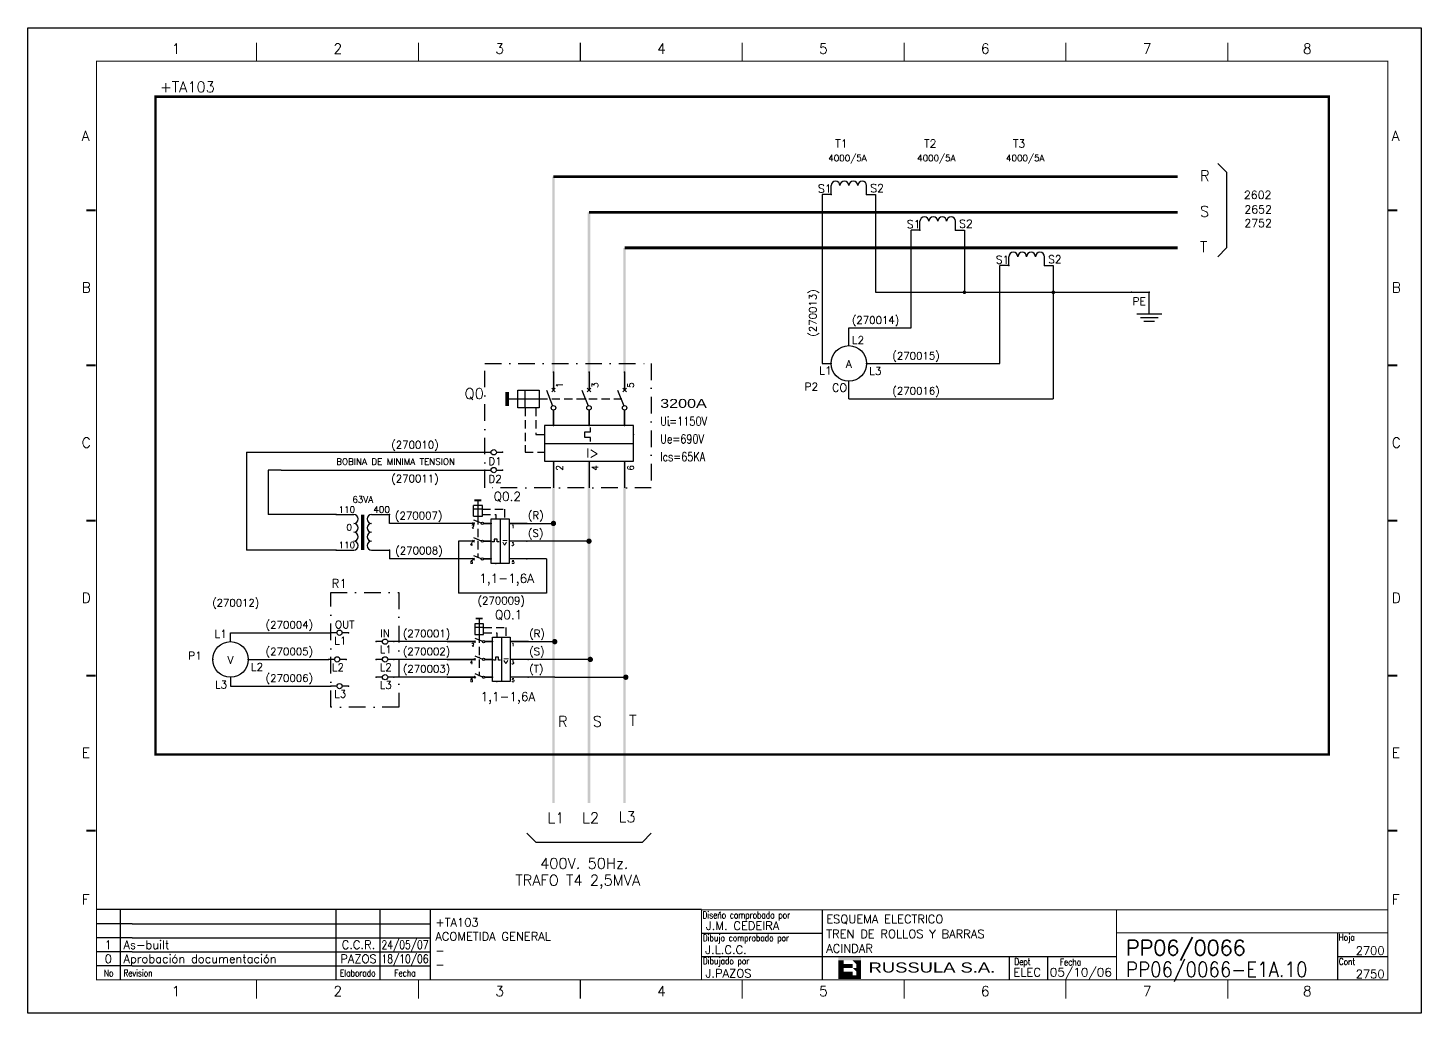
# Model space of a CAD drawing. Extents: x -25 to 1044, y -25744 to 292.
# Drawn here: x 381.2 to 801.2, y -18951.3 to -18654.3 of the extents above; entities that cross this region are included whole.
import ezdxf
from ezdxf.enums import TextEntityAlignment as Align

# ---------------------------------------------------------------- set-up
doc = ezdxf.new("R2010")
doc.units = 0
doc.header["$LTSCALE"] = 10
doc.header["$MEASUREMENT"] = 0
doc.linetypes.add('DASHDOT', pattern=[1, 0.5, -0.25, 0, -0.25])
doc.linetypes.add('HIDDEN', pattern=[0.375, 0.25, -0.125])
doc.layers.get('0').update_dxf_attribs({"linetype": 'CONTINUOUS'})
for name, color, linetype in [('1', 7, 'CONTINUOUS'), ('10', 5, 'CONTINUOUS'), ('102', 7, 'CONTINUOUS'), ('2', 7, 'CONTINUOUS'), ('8', 1, 'CONTINUOUS'), ('9', 6, 'CONTINUOUS'), ('DIBUJO', 7, 'CONTINUOUS'), ('NODE', 7, 'CONTINUOUS')]:
    doc.layers.add(name, color=color, linetype=linetype)
doc.styles.add('HELV', font='HELVBLD.SHX', dxfattribs={"width": 1.2})
doc.styles.add('HELVETICA', font='HELV.SHX')
doc.styles.add('LABEL', font='SIMPLEX', dxfattribs={"width": 0.8, "height": 4})
doc.styles.add('ROMANS', font='romans')
doc.styles.get("Standard").update_dxf_attribs({"font": 'simplex'})

# ---------------------------------------------------------------- blocks, each defined once
blk = doc.blocks.new('NOD', base_point=(237.5, 170))
at = {"layer": 'NODE'}
blk.add_point((237.5, 170), dxfattribs=at)
blk = doc.blocks.new('$000525')
at = {"layer": '2'}
for p, q in [((0, 0), (0, -5)), ((10, 0), (10, -5)), ((0, -10), (0, -15)), ((10, -10), (10, -15))]:
    blk.add_line(p, q, dxfattribs=at)
blk.add_lwpolyline([(0, -7.5, 1, 1, 0), (10, -7.5, 1, 1, 0)], format="xyseb", dxfattribs=at)
for centre, start, end in [((1.25, -5), 180, 0), ((3.75, -5), 180, 0), ((6.25, -5), 180, 0), ((8.75, -5), 180, 0), ((1.25, -10), 0, 180), ((3.75, -10), 0, 180), ((6.25, -10), 0, 180), ((8.75, -10), 0, 180)]:
    blk.add_arc(centre, 1.25, start, end, dxfattribs=at)
for p in [(0, 0), (10, 0), (0, -15), (10, -15)]:
    blk.add_blockref('NOD', p, dxfattribs=at)
at = {"layer": '8'}
for tag, p in [('1A', (2.5, 0)), ('2A', (12.5, 0)), ('3A', (2.5, -15)), ('4A', (12.5, -15))]:
    blk.add_attdef(tag, text='', height=2.5, dxfattribs=at).set_placement(p, align=Align.CENTER)
at = {"layer": '9'}
blk.add_attdef('ID', text='', height=2.5, dxfattribs=at).set_placement((-5, -6.25), align=Align.CENTER)
blk = doc.blocks.new('$080101')
at = {"layer": '2'}
blk.add_circle((5, 0), 5, dxfattribs=at)
for p in [(0, 0), (10, 0)]:
    blk.add_blockref('NOD', p, dxfattribs=at)
at = {"layer": '8'}
blk.add_attdef('1A', text='', height=2.15, dxfattribs=at).set_placement((-1, -3.325), align=Align.RIGHT)
blk.add_attdef('2A', (11, -3.325), '', height=2.15, dxfattribs=at)
at = {"layer": '9'}
for tag, p in [('ID', (5, 6.175)), ('FUNK', (5, -1.25))]:
    blk.add_attdef(tag, text='', height=2.15, dxfattribs=at).set_placement(p, align=Align.CENTER)
blk = doc.blocks.new('$$PLL21C')
for p, q in [((-2.5, 0), (-0.75, 0)), ((0.75, 0), (2.5, 0))]:
    blk.add_line(p, q)
at = {"layer": '2'}
blk.add_circle((0, 0), 0.75, dxfattribs=at)
for p in [(-2.5, 0), (2.5, 0)]:
    blk.add_blockref('NOD', p, dxfattribs=at)
at = {"layer": '8'}
blk.add_attdef('*A', (-1.5, -3.575), '', height=2.15, dxfattribs=at)
at = {"layer": '9'}
blk.add_attdef('ID', (-1.5, 1.25), '', height=2.15, dxfattribs=at)
blk = doc.blocks.new('$060303')
at = {"layer": '2'}
for p, q in [((0, 0), (2.5, 0)), ((0, -10), (2.5, -10))]:
    blk.add_line(p, q, dxfattribs=at)
for centre in [(2.5, -1.25), (2.5, -3.75), (2.5, -6.25), (2.5, -8.75)]:
    blk.add_arc(centre, 1.25, 270, 90, dxfattribs=at)
for p in [(0, 0), (0, -10)]:
    blk.add_blockref('NOD', p, dxfattribs=at)
at = {"layer": '8'}
for tag, p in [('1A', (1.5, -3.325)), ('2A', (1.5, -13.325))]:
    blk.add_attdef(tag, text='', height=2.15, dxfattribs=at).set_placement(p, align=Align.RIGHT)
at = {"layer": '9'}
blk.add_attdef('ID', text='', height=2.15, dxfattribs=at).set_placement((0, 1.175), align=Align.CENTER)
blk = doc.blocks.new('$$PLR12')
blk.add_line((-2.5, 0), (2.5, 0))
at = {"layer": '2'}
for p in [(-2.5, 0), (2.5, 0)]:
    blk.add_blockref('NOD', p, dxfattribs=at)
at = {"layer": '8'}
blk.add_attdef('*A', text='', height=2.15, dxfattribs=at).set_placement((1.5, -3.575), align=Align.RIGHT)
at = {"layer": '9'}
blk.add_attdef('ID', text='', height=2.15, dxfattribs=at).set_placement((1.5, 1.25), align=Align.RIGHT)
blk = doc.blocks.new('$021501')
at = {"layer": '2'}
for p, q in [((0, -6), (0, 0)), ((-3.5, -6), (3.5, -6)), ((-2.5, -7), (2.5, -7)), ((-1.5, -8), (1.5, -8))]:
    blk.add_line(p, q, dxfattribs=at)
blk.add_blockref('NOD', (0, 0), dxfattribs=at)
blk = doc.blocks.new('newcajec')
at = {"layer": '1'}
for p, q in [((179.4, 20.85), (0.13, 20.85)), ((7, 20.85), (7, 0)), ((71, 20.85), (71, 0)), ((84, 20.85), (84, 0.09)), ((99, 20.85), (99, 0)), ((215.2, 20.8), (215.2, 0)), ((10.6, 16.64), (0, 16.64)), ((10.6, 16.64), (99, 16.64)), ((184.64, 20.18), (184.81, 20.01)), ((184.81, 20.01), (185.18, 20.25)), ((10.6, 12.48), (0, 12.48)), ((10.6, 12.48), (99, 12.48)), ((179.4, 13.87), (215.2, 13.87)), ((368, 14.06), (368, 0)), ((10.6, 8.32), (0, 8.32)), ((10.6, 8.32), (99, 8.32)), ((10.6, 4.16), (0, 4.16)), ((10.6, 4.16), (99, 4.16)), ((179.4, 6.93), (267.63, 6.93)), ((267.63, 6.93), (302.5, 6.93)), ((270.63, 6.91), (270.63, 0)), ((282.07, 6.93), (282.07, 0)), ((368, 6.93), (383, 6.93))]:
    blk.add_line(p, q, dxfattribs=at)
for points in [[(47.5, 272.5, 0.3, 0.3, 0), (47.5, 277.91, 0.3, 0.3, 0)], [(95.5, 272.5, 0.3, 0.3, 0), (95.5, 277.91, 0.3, 0.3, 0)], [(143.5, 272.5, 0.3, 0.3, 0), (143.5, 277.91, 0.3, 0.3, 0)], [(191.5, 272.5, 0.3, 0.3, 0), (191.5, 277.91, 0.3, 0.3, 0)], [(239.5, 272.5, 0.3, 0.3, 0), (239.5, 277.91, 0.3, 0.3, 0)], [(287.5, 272.5, 0.3, 0.3, 0), (287.5, 277.91, 0.3, 0.3, 0)], [(335.5, 272.5, 0.3, 0.3, 0), (335.5, 277.91, 0.3, 0.3, 0)], [(-2.99, 228.23, 0.6, 0.6, 0), (-0.18, 228.23, 0.6, 0.6, 0)], [(383.01, 228.23, 0.6, 0.6, 0), (385.82, 228.23, 0.6, 0.6, 0)], [(-2.99, 182.23, 0.6, 0.6, 0), (-0.18, 182.23, 0.6, 0.6, 0)], [(383.01, 182.23, 0.6, 0.6, 0), (385.82, 182.23, 0.6, 0.6, 0)], [(-2.99, 136.23, 0.6, 0.6, 0), (-0.18, 136.23, 0.6, 0.6, 0)], [(383.01, 136.23, 0.6, 0.6, 0), (385.82, 136.23, 0.6, 0.6, 0)], [(-2.99, 90.23, 0.6, 0.6, 0), (-0.18, 90.23, 0.6, 0.6, 0)], [(383.01, 90.23, 0.6, 0.6, 0), (385.82, 90.23, 0.6, 0.6, 0)], [(-2.99, 44.23, 0.6, 0.6, 0), (-0.18, 44.23, 0.6, 0.6, 0)], [(383.01, 44.23, 0.6, 0.6, 0), (385.82, 44.23, 0.6, 0.6, 0)], [(383, 20.8, 0.3, 0.3, 0), (179.4, 20.8, 0.3, 0.3, 0), (179.4, 0, 0.3, 0.3, 0)], [(302.5, 20.8, 0.3, 0.3, 0), (302.5, 0, 0.3, 0.3, 0)], [(302.5, 14, 0.3, 0.3, 0), (383, 14, 0.3, 0.3, 0)], [(47.5, -5.5, 0.3, 0.3, 0), (47.5, -0.09, 0.3, 0.3, 0)], [(95.5, -5.5, 0.3, 0.3, 0), (95.5, -0.09, 0.3, 0.3, 0)], [(143.5, -5.5, 0.3, 0.3, 0), (143.5, -0.09, 0.3, 0.3, 0)], [(191.5, -5.5, 0.3, 0.3, 0), (191.5, -0.09, 0.3, 0.3, 0)], [(239.5, -5.5, 0.3, 0.3, 0), (239.5, -0.09, 0.3, 0.3, 0)], [(287.5, -5.5, 0.3, 0.3, 0), (287.5, -0.09, 0.3, 0.3, 0)], [(335.5, -5.5, 0.3, 0.3, 0), (335.5, -0.09, 0.3, 0.3, 0)]]:
    blk.add_lwpolyline(points, format="xyseb", dxfattribs=at)
at = {"layer": '1', "const_width": 0.3}
blk.add_lwpolyline([(0, 0), (0, 272.5), (383, 272.5), (383, 0)], close=True, dxfattribs=at)
at = {"layer": '2', "color": 14}
for p, q in [((221.42, 4.69), (221.42, 5.81)), ((221.42, 2.47), (221.42, 3.58))]:
    blk.add_line(p, q, dxfattribs=at)
for points in [[(220.05, 5.81), (220.05, 6.92), (226.74, 5.81), (226.74, 6.92)], [(221.42, 2.47), (220.05, 2.47), (221.42, 5.81), (220.05, 5.81)], [(221.42, 4.69), (224.25, 4.69), (221.42, 3.58), (224.25, 3.58)], [(224.25, 5.81), (225.37, 5.81), (225.37, 4.69)], [(225.37, 5.81), (226.74, 5.81), (225.37, 1.35), (226.74, 1.35)], [(224.25, 0.24), (224.25, 2.47), (220.05, 0.24), (220.05, 2.47)], [(224.25, 3.58), (225.37, 3.58), (225.37, 2.47)], [(226.74, 1.35), (226.74, 0.24), (224.25, 1.35), (224.25, 0.24)]]:
    blk.add_solid(points, dxfattribs=at)
at = {"layer": '1', "style": 'ROMANS'}
for s, p in [('1', (22.29, 274.68)), ('2', (70.29, 274.68)), ('3', (118.29, 274.68)), ('4', (166.29, 274.68)), ('5', (214.29, 274.68)), ('6', (262.29, 274.68)), ('7', (310.29, 274.68)), ('8', (357.79, 274.68)), ('A', (-4.37, 248.84)), ('A', (384.13, 248.84)), ('B', (-4.37, 203.84)), ('B', (384.13, 203.84)), ('C', (-4.37, 157.84)), ('C', (384.13, 157.84)), ('D', (-4.37, 111.84)), ('D', (384.13, 111.84)), ('E', (-4.37, 65.84)), ('E', (384.13, 65.84)), ('F', (-4.37, 22.34)), ('F', (384.13, 22.34)), ('1', (22.29, -4.82)), ('2', (70.29, -4.82)), ('3', (118.29, -4.82)), ('4', (166.29, -4.82)), ('5', (214.29, -4.82)), ('6', (262.29, -4.82)), ('7', (310.29, -4.82)), ('8', (357.79, -4.82))]:
    blk.add_text(s, height=3, dxfattribs=at).set_placement(p)
at = {"layer": '1', "style": 'LABEL', "width": 0.8}
for s, p in [('Diseno comprobado por', (179.73, 18.27)), ('Dibujo comprobado por', (179.81, 11.47)), ('Hoja', (368.38, 11.66)), ('Dibujado por', (179.83, 4.64)), ('Fecha', (285.71, 4.3)), ('Cont', (368.43, 4.46)), ('No', (2.23, 1.05)), ('Revision', (8, 1.05))]:
    blk.add_text(s, height=2, dxfattribs=at).set_placement(p)
for s, p in [('Dept', (274.61, 4.44)), ('Elaborado', (77.5, 1.05)), ('Fecha', (91.5, 1.05))]:
    blk.add_text(s, height=2, dxfattribs=at).set_placement(p, align=Align.CENTER)
at = {"layer": '10', "style": 'ROMANS'}
for tag, p in [('REV41', (3.5, 18.74)), ('REV43', (77.7, 18.74)), ('REV31', (3.5, 14.58)), ('REV33', (77.7, 14.58)), ('REV21', (3.5, 10.42)), ('REV23', (77.7, 10.42)), ('REV11', (3.5, 6.27)), ('REV13', (77.7, 6.27))]:
    blk.add_attdef(tag, text='', height=2.5, dxfattribs=at).set_placement(p, align=Align.MIDDLE)
for tag, p, height in [('REV42', (8, 17.49), 2.5), ('SHEETNAME1', (100.5, 15.83), 2.5), ('DESIGNCHECK', (180.74, 14.83), 2.5), ('DOCUMENTTYPE', (216.43, 16.8), 2.5), ('NOTA', (305.32, 15.8), 3), ('REV32', (8, 13.33), 2.5), ('SHEETNAME2', (100.5, 11.67), 2.5), ('OBJECT', (216.43, 12.4), 2.5), ('REV22', (8, 9.17), 2.5), ('SHEETNAME3', (100.5, 7.51), 2.5), ('DRAWINGCHECK', (180.53, 7.71), 2.5), ('CUSTOMER', (216.43, 8.08), 2.5), ('ORDER', (305.32, 7.3), 4.5), ('REV12', (8, 5.01), 2.5), ('SHEETNAME4', (100.5, 3.35), 2.5), ('DOCUMENT_ID', (305.32, 0.93), 4.4), ('USER', (180.63, 0.71), 2.5), ('DEPARTMENT', (271.93, 1.05), 2.5)]:
    blk.add_attdef(tag, p, '', height=height, dxfattribs=at)
for tag, width, p, p2 in [('REV44', 1.221199, (84.53, 17.49), (98.48, 17.49)), ('REV34', 1.221199, (84.53, 13.33), (98.48, 13.33)), ('REV24', 1.221199, (84.53, 9.17), (98.48, 9.17)), ('REV14', 1.221199, (84.53, 5.01), (98.48, 5.01)), ('CREATED2', 7.039915, (282.71, 1.05), (301.14, 1.05))]:
    blk.add_attdef(tag, text='', height=2.5, dxfattribs=dict(at, width=width)).set_placement(p, p2, align=Align.FIT)
for tag, p in [('SHEET', (382, 7.43)), ('NEXTSHEET', (382, 0.5))]:
    blk.add_attdef(tag, text='', height=2.5, dxfattribs=at).set_placement(p, align=Align.RIGHT)
at = {"layer": 'DIBUJO', "color": 14, "style": 'HELVETICA', "width": 1.3}
blk.add_text('RUSSULA S.A.', height=3, dxfattribs=at).set_placement((229, 2.19))
blk = doc.blocks.new('$$PLD12C')
for p, q in [((0, 2.5), (0, 0.75)), ((0, -0.75), (0, -2.5))]:
    blk.add_line(p, q)
at = {"layer": '2'}
blk.add_circle((0, 0), 0.75, dxfattribs=at)
for p in [(0, 2.5), (0, -2.5)]:
    blk.add_blockref('NOD', p, dxfattribs=at)
at = {"layer": '8'}
blk.add_attdef('*A', (1.25, -1.5), '', height=2.15, dxfattribs=at)
at = {"layer": '9'}
blk.add_attdef('ID', text='', height=2.15, dxfattribs=at).set_placement((-1.25, -1.5), align=Align.RIGHT)

msp = doc.modelspace()

# ---------------------------------------------------------------- linework, layer by layer
for p, q in [((539.66, -18774.25), (539.66, -18769.58)), ((550.38, -18774.25), (550.38, -18769.58)), ((561.1, -18774.25), (561.1, -18769.56)), ((447.13, -18782.29), (447.13, -18792.68)), ((539.66, -18784.97), (539.66, -18792.99)), ((550.38, -18784.97), (550.38, -18792.99)), ((561.1, -18784.97), (561.1, -18792.99)), ((520.9, -18803.73), (518.56, -18803.73)), ((520.9, -18809.09), (518.56, -18809.09)), ((520.9, -18814.45), (518.55, -18814.45)), ((507.64, -18839.37), (515.91, -18839.37)), ((521.28, -18839.37), (518.94, -18839.37)), ((507.64, -18844.73), (515.91, -18844.73)), ((521.28, -18844.73), (518.94, -18844.73)), ((507.64, -18850.09), (515.91, -18850.09)), ((521.28, -18850.09), (518.93, -18850.09))]:
    msp.add_line(p, q)
for p in [(536.98, -18776.93), (563.78, -18776.93), (522.24, -18802.39), (522.24, -18815.79), (522.62, -18838.03), (522.62, -18851.43)]:
    msp.add_point(p)
at = {"layer": '102'}
for p, q in [((539.66, -18758.17), (539.66, -18763.53)), ((550.38, -18758.17), (550.38, -18763.53)), ((561.1, -18758.17), (561.1, -18763.53)), ((537.52, -18763.53), (539.41, -18768.27)), ((548.24, -18763.53), (550.13, -18768.27)), ((558.95, -18763.53), (560.85, -18768.27)), ((539.66, -18769.56), (539.66, -18774.25)), ((550.38, -18769.56), (550.38, -18774.25)), ((561.1, -18769.56), (561.1, -18774.25)), ((563.78, -18774.25), (536.98, -18774.25)), ((536.98, -18774.25), (536.98, -18779.61)), ((549.11, -18777.81), (549.11, -18776.1)), ((549.11, -18776.1), (550.83, -18776.1)), ((550.83, -18777.81), (549.11, -18777.81)), ((550.83, -18776.1), (550.83, -18774.79)), ((550.83, -18779.08), (550.83, -18777.81)), ((563.78, -18779.61), (563.78, -18774.25)), ((536.98, -18779.61), (563.78, -18779.61)), ((536.98, -18779.61), (536.98, -18784.97)), ((563.78, -18784.97), (563.78, -18779.61)), ((536.98, -18784.97), (563.78, -18784.97)), ((515.54, -18802.66), (517.91, -18803.6)), ((520.9, -18815.79), (520.9, -18802.39)), ((520.9, -18802.39), (523.58, -18802.39)), ((523.58, -18802.39), (523.58, -18815.79)), ((523.58, -18802.39), (526.26, -18802.39)), ((526.26, -18802.39), (526.26, -18815.79)), ((518.55, -18803.73), (520.9, -18803.73)), ((531.61, -18803.73), (526.26, -18803.73)), ((515.54, -18808.02), (517.91, -18808.96)), ((518.55, -18809.09), (520.9, -18809.09)), ((521.82, -18809.31), (521.16, -18809.31)), ((522.68, -18808.45), (521.82, -18808.45)), ((521.82, -18808.45), (521.82, -18809.31)), ((522.68, -18809.31), (522.68, -18808.45)), ((523.31, -18809.31), (522.68, -18809.31)), ((531.61, -18809.09), (526.26, -18809.09)), ((515.54, -18813.37), (517.91, -18814.32)), ((518.55, -18814.45), (520.9, -18814.45)), ((523.58, -18815.79), (520.9, -18815.79)), ((526.26, -18815.79), (523.58, -18815.79)), ((531.61, -18814.45), (526.26, -18814.45)), ((515.92, -18839.37), (507.64, -18839.37)), ((515.92, -18838.3), (518.29, -18839.24)), ((518.93, -18839.37), (521.28, -18839.37)), ((521.28, -18851.43), (521.28, -18838.03)), ((521.28, -18838.03), (523.96, -18838.03)), ((523.96, -18838.03), (526.64, -18838.03)), ((523.96, -18838.03), (523.96, -18851.43)), ((526.64, -18838.03), (526.64, -18851.43)), ((532, -18839.37), (526.64, -18839.37)), ((515.92, -18844.73), (507.64, -18844.73)), ((515.92, -18843.65), (518.29, -18844.6)), ((518.93, -18844.73), (521.28, -18844.73)), ((522.2, -18844.95), (521.55, -18844.95)), ((522.2, -18844.09), (522.2, -18844.95)), ((523.06, -18844.09), (522.2, -18844.09)), ((523.06, -18844.95), (523.06, -18844.09)), ((523.69, -18844.95), (523.06, -18844.95)), ((532, -18844.73), (526.64, -18844.73)), ((515.92, -18849.01), (518.29, -18849.96)), ((515.92, -18850.09), (507.64, -18850.09)), ((518.93, -18850.09), (521.28, -18850.09)), ((523.96, -18851.43), (521.28, -18851.43)), ((526.64, -18851.43), (523.96, -18851.43)), ((532, -18850.09), (526.64, -18850.09))]:
    msp.add_line(p, q, dxfattribs=at)
for centre, radius in [((539.66, -18768.89), 0.67), ((550.38, -18768.89), 0.67), ((561.1, -18768.89), 0.67), ((518.22, -18803.73), 0.335), ((518.22, -18809.09), 0.335), ((518.22, -18814.45), 0.335), ((518.6, -18839.37), 0.335), ((518.6, -18844.73), 0.335), ((518.6, -18850.09), 0.335)]:
    msp.add_circle(centre, radius, dxfattribs=at)
for p in [(538.59, -18766.21), (549.31, -18766.21), (560.03, -18766.21), (516.88, -18803.19), (516.88, -18808.55), (516.88, -18813.91), (517.26, -18838.83), (517.26, -18844.19), (517.26, -18849.55)]:
    msp.add_point(p, dxfattribs=at)
at = {"layer": '2', "color": 7}
for p, q in [((739.91, -18695.2), (742.59, -18697.88)), ((742.59, -18697.88), (742.59, -18720.66)), ((620.67, -18704.58), (620.67, -18755.5)), ((623.35, -18704.58), (620.67, -18704.58)), ((636.75, -18704.58), (636.75, -18734.06)), ((647.47, -18744.78), (647.47, -18715.3)), ((650.15, -18715.3), (647.47, -18715.3)), ((663.54, -18715.3), (663.54, -18734.06)), ((742.59, -18720.66), (739.91, -18723.34)), ((674.26, -18755.5), (674.26, -18726.02)), ((676.94, -18726.02), (674.26, -18726.02)), ((690.34, -18726.02), (690.34, -18734.06)), ((636.75, -18734.06), (713.92, -18734.06)), ((690.34, -18734.06), (690.34, -18766.21)), ((628.71, -18744.78), (647.47, -18744.78)), ((628.71, -18750.14), (628.71, -18744.78)), ((620.67, -18755.5), (623.35, -18755.5)), ((634.07, -18755.5), (674.26, -18755.5)), ((628.71, -18766.21), (628.71, -18760.85)), ((628.71, -18766.21), (690.34, -18766.21)), ((447.13, -18782.29), (518.97, -18782.29)), ((457.56, -18787.65), (453.64, -18787.65)), ((453.64, -18787.65), (453.64, -18801.05)), ((457.56, -18787.65), (518.97, -18787.65)), ((447.13, -18792.68), (447.13, -18811.77)), ((515.54, -18801.58), (515.54, -18798.37)), ((463.44, -18801.05), (453.64, -18801.05)), ((474.12, -18801.05), (463.44, -18801.05)), ((490.2, -18803.73), (490.2, -18801.05)), ((515.54, -18803.73), (490.2, -18803.73)), ((526.26, -18803.73), (539.65, -18803.73)), ((463.44, -18811.77), (447.13, -18811.77)), ((474.12, -18811.77), (463.44, -18811.77)), ((490.2, -18811.77), (490.2, -18814.45)), ((511.04, -18809.09), (511.04, -18824.79)), ((515.54, -18809.09), (511.04, -18809.09)), ((550.37, -18809.09), (526.26, -18809.09)), ((515.54, -18814.45), (490.2, -18814.45)), ((537.55, -18814.45), (526.26, -18814.45)), ((537.55, -18814.45), (537.55, -18824.79)), ((537.55, -18824.79), (511.04, -18824.79)), ((442.31, -18836.69), (472.52, -18836.69)), ((442.31, -18839.37), (442.31, -18836.69)), ((513.91, -18839.37), (491.56, -18839.37)), ((526.64, -18839.37), (540.04, -18839.37)), ((447.67, -18844.73), (471.81, -18844.73)), ((513.91, -18844.73), (491.56, -18844.73)), ((550.76, -18844.73), (526.64, -18844.73)), ((442.31, -18850.09), (442.31, -18852.77)), ((442.31, -18852.77), (472.52, -18852.77)), ((513.91, -18850.09), (491.56, -18850.09)), ((540.04, -18850.09), (526.64, -18850.09)), ((540.04, -18850.09), (561.47, -18850.09)), ((534.3, -18899.78), (531.62, -18897.1)), ((534.3, -18899.78), (566.46, -18899.78)), ((566.46, -18899.78), (569.14, -18897.1))]:
    msp.add_line(p, q, dxfattribs=at)
at = {"layer": '2'}
for p, q in [((623.35, -18704.58), (623.35, -18704.58)), ((634.07, -18704.58), (636.75, -18704.58)), ((650.15, -18715.3), (650.15, -18715.3)), ((660.86, -18715.3), (663.54, -18715.3)), ((676.94, -18726.02), (676.94, -18726.02)), ((687.66, -18726.02), (690.34, -18726.02))]:
    msp.add_line(p, q, dxfattribs=at)
at = {"layer": '2', "color": 7, "linetype": 'DASHDOT'}
for p, q in [((518.97, -18755.5), (569.14, -18755.5)), ((518.97, -18792.99), (518.97, -18755.5)), ((569.14, -18755.5), (569.14, -18792.99)), ((569.14, -18792.99), (518.97, -18792.99)), ((472.52, -18824.53), (493.07, -18824.53)), ((472.52, -18859.09), (472.52, -18824.53)), ((493.07, -18824.53), (493.07, -18859.09)), ((493.07, -18859.09), (472.52, -18859.09))]:
    msp.add_line(p, q, dxfattribs=at)
at = {"layer": '2', "linetype": 'HIDDEN'}
for p, q in [((531.09, -18768.89), (531.09, -18782.29)), ((534.3, -18768.89), (534.3, -18776.93)), ((535.37, -18766.21), (560.04, -18766.21)), ((534.3, -18776.93), (536.98, -18776.93)), ((531.09, -18782.29), (536.98, -18782.29)), ((516.88, -18801.58), (516.88, -18813.92)), ((518.22, -18799.44), (524.92, -18799.44)), ((518.22, -18801.05), (522.24, -18801.05)), ((522.24, -18801.05), (522.24, -18802.39)), ((524.92, -18799.44), (524.92, -18802.39)), ((518.6, -18835.08), (525.3, -18835.08)), ((518.6, -18836.69), (522.62, -18836.69)), ((522.62, -18836.69), (522.62, -18838.03)), ((525.3, -18835.08), (525.3, -18838.03)), ((517.26, -18837.22), (517.26, -18849.56))]:
    msp.add_line(p, q, dxfattribs=at)
at = {"layer": '2', "color": 3, "linetype": 'DASHDOT'}
msp.add_lwpolyline([(419.7, -18675.11, 0.75, 0.75, 0), (773.41, -18675.11, 0.75, 0.75, 0), (773.41, -18873.4, 0.75, 0.75, 0), (419.7, -18873.4, 0.75, 0.75, 0), (419.7, -18675.11, 0.75, 0.75, 0)], format="xyseb", dxfattribs=at)
at = {"layer": '2', "color": 7}
for points in [[(539.66, -18699.22, 0.857, 0.857, 0), (727.85, -18699.22, 0.857, 0.857, 0)], [(550.38, -18709.94, 0.857, 0.857, 0), (727.85, -18709.94, 0.857, 0.857, 0)], [(561.1, -18720.66, 0.857, 0.857, 0), (727.85, -18720.66, 0.857, 0.857, 0)]]:
    msp.add_lwpolyline(points, format="xyseb", dxfattribs=at)
for points in [[(663.28, -18734.06, 0.536, 0.536, 1), (663.81, -18734.06, 0.536, 0.536, 1)], [(690.07, -18734.06, 0.536, 0.536, 1), (690.61, -18734.06, 0.536, 0.536, 1)], [(539.66, -18803.33, 0.804, 0.804, 1), (539.66, -18804.13, 0.804, 0.804, 1)], [(550.38, -18808.69, 0.804, 0.804, 1), (550.38, -18809.49, 0.804, 0.804, 1)], [(540.04, -18838.97, 0.804, 0.804, 1), (540.04, -18839.77, 0.804, 0.804, 1)], [(550.76, -18844.32, 0.804, 0.804, 1), (550.76, -18845.13, 0.804, 0.804, 1)], [(561.47, -18849.68, 0.804, 0.804, 1), (561.47, -18850.49, 0.804, 0.804, 1)]]:
    msp.add_lwpolyline(points, format="xyseb", close=True, dxfattribs=at)
at = {"layer": '2'}
for points in [[(540.04, -18699.22), (539.29, -18699.22), (540.04, -18763.01), (539.29, -18763.01)], [(550.76, -18709.94), (550.01, -18709.94), (550.76, -18763.01), (550.01, -18763.01)], [(561.47, -18720.66), (560.72, -18720.66), (561.47, -18763.01), (560.72, -18763.01)], [(526.26, -18764.07), (525.19, -18764.07), (526.26, -18768.36), (525.19, -18768.36)], [(540.04, -18784.97), (539.29, -18784.97), (540.04, -18887.99), (539.29, -18887.99)], [(550.76, -18784.97), (550.01, -18784.97), (550.76, -18887.99), (550.01, -18887.99)], [(561.47, -18784.97), (560.72, -18784.97), (561.47, -18887.99), (560.72, -18887.99)], [(515.81, -18797.03), (515.81, -18796.49), (517.95, -18797.03), (517.95, -18796.49)], [(516.19, -18832.67), (516.19, -18832.13), (518.33, -18832.67), (518.33, -18832.13)]]:
    msp.add_trace(points, dxfattribs=at)
at = {"layer": 'DIBUJO'}
for p, q in [((528.94, -18763.53), (535.37, -18763.53)), ((528.94, -18768.89), (528.94, -18763.53)), ((531.09, -18768.89), (531.09, -18763.53)), ((535.37, -18763.53), (535.37, -18768.89)), ((539.13, -18763), (540.2, -18764.07)), ((540.2, -18763), (539.13, -18764.07)), ((550.92, -18763), (549.84, -18764.07)), ((549.84, -18763), (550.92, -18764.07)), ((561.63, -18763), (560.56, -18764.07)), ((560.56, -18763), (561.63, -18764.07)), ((526.26, -18766.21), (535.37, -18766.21)), ((535.37, -18768.89), (528.94, -18768.89)), ((518.22, -18798.37), (515.54, -18798.37)), ((516.88, -18797.03), (516.88, -18801.58)), ((518.22, -18801.58), (518.22, -18798.37)), ((518.22, -18799.44), (515.54, -18799.44)), ((515.54, -18801.58), (518.22, -18801.58)), ((515.27, -18803.46), (515.81, -18804)), ((515.27, -18804), (515.81, -18803.46)), ((515.27, -18809.36), (515.81, -18808.82)), ((515.27, -18808.82), (515.81, -18809.36)), ((515.27, -18814.71), (515.81, -18814.18)), ((515.27, -18814.18), (515.81, -18814.71)), ((517.26, -18832.67), (517.26, -18837.22)), ((518.6, -18834.01), (515.92, -18834.01)), ((515.92, -18834.01), (515.92, -18837.22)), ((518.6, -18835.08), (515.92, -18835.08)), ((518.6, -18837.22), (518.6, -18834.01)), ((515.65, -18839.63), (516.19, -18839.1)), ((515.65, -18839.1), (516.19, -18839.63)), ((515.92, -18837.22), (518.6, -18837.22)), ((515.65, -18844.46), (516.19, -18844.99)), ((515.65, -18844.99), (516.19, -18844.46)), ((515.65, -18849.82), (516.19, -18850.35)), ((515.65, -18850.35), (516.19, -18849.82))]:
    msp.add_line(p, q, dxfattribs=at)
msp.add_lwpolyline([(381.22, -18654.35), (801.22, -18654.35), (801.22, -18951.35), (381.22, -18951.35), (381.22, -18654.35)], dxfattribs=at)

# ---------------------------------------------------------------- block references
at = {"layer": '2', "color": 7}
ref = msp.add_blockref('newcajec', (401.89, -18941.35), dxfattribs=dict(at, xscale=1.01651376146789, yscale=1.01651376146789, zscale=1.01651376146789))
ref.add_attrib('REV24', '24/05/07', dxfattribs={"layer": '10', "height": 2.541, "style": 'ROMANS', "width": 0.728168}).set_placement((487.82, -18932.02), (502, -18932.02), align=Align.FIT)
ref.add_attrib('SHEETNAME3', '-', (504.05, -18933.72), dxfattribs={"layer": '10', "height": 2.54, "style": 'ROMANS'})
ref.add_attrib('SHEETNAME2', 'ACOMETIDA GENERAL', (504.05, -18929.49), dxfattribs={"layer": '10', "height": 2.5413, "style": 'ROMANS'})
ref.add_attrib('SHEETNAME1', '+TA103', (504.05, -18925.26), dxfattribs={"layer": '10', "height": 2.541, "style": 'ROMANS'})
ref.add_attrib('USER', 'J.PAZOS', (585.51, -18940.63), dxfattribs={"layer": '10', "height": 2.541, "style": 'ROMANS'})
ref.add_attrib('DRAWINGCHECK', 'J.L.C.C.', (585.41, -18933.51), dxfattribs={"layer": '10', "height": 2.541, "style": 'ROMANS'})
ref.add_attrib('DESIGNCHECK', 'J.M. CEDEIRA', (585.62, -18926.27), dxfattribs={"layer": '10', "height": 2.5413, "style": 'ROMANS'})
ref.add_attrib('REV22', 'As-built', (410.03, -18932.02), dxfattribs={"layer": '10', "height": 2.541, "style": 'ROMANS'})
ref.add_attrib('REV12', 'Aprobación documentación', (410.03, -18936.25), dxfattribs={"layer": '10', "height": 2.5413, "style": 'ROMANS'})
ref.add_attrib('REV21', '1', dxfattribs={"layer": '10', "height": 2.54, "style": 'ROMANS'}).set_placement((405.45, -18930.75), align=Align.MIDDLE)
ref.add_attrib('REV11', '0', dxfattribs={"layer": '10', "height": 2.54, "style": 'ROMANS'}).set_placement((405.45, -18934.98), align=Align.MIDDLE)
ref.add_attrib('SHEETNAME4', '-', (504.05, -18937.95), dxfattribs={"layer": '10', "height": 2.54, "style": 'ROMANS'})
ref.add_attrib('REV14', '18/10/06', dxfattribs={"layer": '10', "height": 2.541, "style": 'ROMANS', "width": 0.728168}).set_placement((487.82, -18936.25), (502, -18936.25), align=Align.FIT)
ref.add_attrib('REV23', 'C.C.R.', dxfattribs={"layer": '10', "height": 2.541, "style": 'ROMANS'}).set_placement((480.88, -18930.75), align=Align.MIDDLE)
ref.add_attrib('REV13', 'PAZOS', dxfattribs={"layer": '10', "height": 2.541, "style": 'ROMANS'}).set_placement((480.88, -18934.98), align=Align.MIDDLE)
ref.add_attrib('DOCUMENT_ID', 'PP06/0066-E1A.10', (712.26, -18940.4), dxfattribs={"layer": '10', "height": 4.4727, "style": 'ROMANS', "width": 0.9})
ref.add_attrib('ORDER', 'PP06/0066', (712.26, -18933.93), dxfattribs={"layer": '10', "height": 4.574, "style": 'ROMANS'})
ref.add_attrib('CUSTOMER', 'ACINDAR', (621.9, -18933.13), dxfattribs={"layer": '10', "height": 2.541, "style": 'ROMANS'})
ref.add_attrib('OBJECT', 'TREN DE ROLLOS Y BARRAS', (621.9, -18928.74), dxfattribs={"layer": '10', "height": 2.5413, "style": 'ROMANS'})
ref.add_attrib('DOCUMENTTYPE', 'ESQUEMA ELECTRICO', (621.9, -18924.27), dxfattribs={"layer": '10', "height": 2.5413, "style": 'ROMANS'})
ref.add_attrib('CREATED2', '05/10/06', dxfattribs={"layer": '10', "height": 2.541, "style": 'ROMANS', "width": 0.961976}).set_placement((689.27, -18940.29), (708.01, -18940.29), align=Align.FIT)
ref.add_attrib('DEPARTMENT', 'ELEC', (678.32, -18940.29), dxfattribs={"layer": '10', "height": 2.541, "style": 'ROMANS'})
ref.add_attrib('NEXTSHEET', '2750', dxfattribs={"layer": '10', "height": 2.541, "style": 'ROMANS'}).set_placement((790.2, -18940.84), align=Align.RIGHT)
ref.add_attrib('SHEET', '2700', dxfattribs={"layer": '10', "height": 2.541, "style": 'ROMANS'}).set_placement((790.2, -18933.79), align=Align.RIGHT)
at = {"layer": '2'}
for name, p, xscale, yscale, zscale, rotation in [('$060303', (623.35, -18704.58), 1.071845061908141, 1.071845061908141, 1.071845061908141, 90), ('$060303', (650.15, -18715.3), 1.071845061908141, 1.071845061908141, 1.071845061908141, 90), ('$060303', (676.94, -18726.02), 1.071845061908141, 1.071845061908141, 1.071845061908141, 90), ('NOD', (520.9, -18803.73), -0.5359225309541009, 0.5359225309541009, 0.5359225309540803, 90), ('NOD', (531.61, -18803.73), 1.071845061908141, 1.071845061908141, 1.071845061908141, 270), ('NOD', (520.9, -18809.09), -0.5359225309541009, 0.5359225309541009, 0.5359225309540803, 90), ('NOD', (531.61, -18809.09), 1.071845061908141, 1.071845061908141, 1.071845061908141, 270), ('NOD', (520.9, -18814.45), -0.5359225309541009, 0.5359225309541009, 0.5359225309540803, 90), ('NOD', (520.9, -18814.45), -0.5359225309541009, 0.5359225309541009, 0.5359225309540803, 90), ('NOD', (531.61, -18814.45), 1.071845061908141, 1.071845061908141, 1.071845061908141, 270), ('NOD', (521.28, -18839.37), -0.5359225309541009, 0.5359225309541009, 0.5359225309540803, 90), ('NOD', (532, -18839.37), 1.071845061908141, 1.071845061908141, 1.071845061908141, 270), ('NOD', (521.28, -18844.73), -0.5359225309541009, 0.5359225309541009, 0.5359225309540803, 90), ('NOD', (532, -18844.73), 1.071845061908141, 1.071845061908141, 1.071845061908141, 270), ('NOD', (521.28, -18850.09), -0.5359225309541009, 0.5359225309541009, 0.5359225309540803, 90), ('NOD', (521.28, -18850.09), -0.5359225309541009, 0.5359225309541009, 0.5359225309540803, 90), ('NOD', (532, -18850.09), 1.071845061908141, 1.071845061908141, 1.071845061908141, 270)]:
    msp.add_blockref(name, p, dxfattribs=dict(at, xscale=xscale, yscale=yscale, zscale=zscale, rotation=rotation))
at = {"layer": '2', "xscale": 1.071845061908141, "yscale": 1.071845061908141, "zscale": 1.071845061908141}
msp.add_blockref('$$PLR12', (716.6, -18734.06), dxfattribs=at).add_auto_attribs({'*A': 'PE'})
for name, p in [('$021501', (719.28, -18734.17)), ('NOD', (539.66, -18758.17)), ('NOD', (550.38, -18758.17)), ('NOD', (561.1, -18758.17)), ('NOD', (539.66, -18774.25)), ('NOD', (550.38, -18774.25)), ('NOD', (561.1, -18774.25)), ('NOD', (561.1, -18774.25)), ('NOD', (574.5, -18774.25))]:
    msp.add_blockref(name, p, dxfattribs=at)
at = {"layer": '2', "color": 7}
ref = msp.add_blockref('$080101', (623.35, -18755.5), dxfattribs=dict(at, xscale=1.071845061908141, yscale=1.071845061908141, zscale=1.071845061908141))
ref.add_attrib('FUNK', 'A', dxfattribs={"layer": '9', "height": 2.3}).set_placement((628.71, -18756.83), align=Align.CENTER)
ref.add_attrib('ID', 'P2', dxfattribs={"layer": '9', "height": 2.304}).set_placement((617.4, -18763.65), align=Align.CENTER)
ref.add_attrib('1A', 'L2', dxfattribs={"layer": '8', "height": 2.304}).set_placement((633.28, -18749.62), align=Align.RIGHT)
ref.add_attrib('2A', 'L3', (634.88, -18758.97), dxfattribs={"layer": '8', "height": 2.304})
at = {"layer": '2', "color": 7, "xscale": 1.071845061908141, "yscale": 1.071845061908141, "zscale": 1.071845061908141}
for p, values in [((521.65, -18782.29), {'*A': 'D1'}), ((521.65, -18787.65), {'*A': 'D2'})]:
    msp.add_blockref('$$PLL21C', p, dxfattribs=at).add_auto_attribs(values)
at = {"layer": '2', "color": 7, "xscale": 1.071845061908141, "yscale": 1.071845061908141, "zscale": 1.071845061908141, "rotation": 90}
msp.add_blockref('$000525', (474.12, -18811.77), dxfattribs=at)
at = {"layer": '2', "color": 7}
ref = msp.add_blockref('$$PLD12C', (475.18, -18836.69), dxfattribs=dict(at, xscale=1.06333835506762, yscale=1.06333835506762, zscale=1.06333835506762, rotation=270))
ref.add_attrib('ID', 'OUT', dxfattribs={"layer": '9', "height": 2.286}).set_placement((479.68, -18835.36), align=Align.RIGHT)
ref.add_attrib('*A', 'L1', (473.58, -18840.18), dxfattribs={"layer": '8', "height": 2.286})
ref = msp.add_blockref('$$PLD12C', (488.9, -18839.37), dxfattribs=dict(at, xscale=1.06333835506762, yscale=1.06333835506762, zscale=1.06333835506762, rotation=270))
ref.add_attrib('ID', 'IN', dxfattribs={"layer": '9', "height": 2.286}).set_placement((490.36, -18838.04), align=Align.RIGHT)
ref.add_attrib('*A', 'L1', (487.31, -18842.86), dxfattribs={"layer": '8', "height": 2.286})
ref = msp.add_blockref('$080101', (436.95, -18844.73), dxfattribs=dict(at, xscale=1.071845061908141, yscale=1.071845061908141, zscale=1.071845061908141))
ref.add_attrib('FUNK', 'V', dxfattribs={"layer": '9', "height": 2.3}).set_placement((442.31, -18846.07), align=Align.CENTER)
ref.add_attrib('ID', 'P1', dxfattribs={"layer": '9', "height": 2.304}).set_placement((431.59, -18844.73), align=Align.CENTER)
ref.add_attrib('1A', 'L2', dxfattribs={"layer": '8', "height": 2.304}).set_placement((452.11, -18848.14), align=Align.RIGHT)
ref.add_attrib('2A', 'L3', (437.64, -18853.46), dxfattribs={"layer": '8', "height": 2.304})
ref = msp.add_blockref('$$PLD12C', (474.47, -18844.73), dxfattribs=dict(at, xscale=1.06333835506762, yscale=1.06333835506762, zscale=1.06333835506762, rotation=270))
ref.add_attrib('*A', 'L2', (472.88, -18848.22), dxfattribs={"layer": '8', "height": 2.286})
ref = msp.add_blockref('$$PLD12C', (488.9, -18844.73), dxfattribs=dict(at, xscale=1.06333835506762, yscale=1.06333835506762, zscale=1.06333835506762, rotation=270))
ref.add_attrib('*A', 'L2', (487.31, -18848.22), dxfattribs={"layer": '8', "height": 2.286})
ref = msp.add_blockref('$$PLD12C', (488.9, -18850.09), dxfattribs=dict(at, xscale=1.06333835506762, yscale=1.06333835506762, zscale=1.06333835506762, rotation=270))
ref.add_attrib('*A', 'L3', (487.31, -18853.58), dxfattribs={"layer": '8', "height": 2.286})
ref = msp.add_blockref('$$PLD12C', (475.18, -18852.77), dxfattribs=dict(at, xscale=1.06333835506762, yscale=1.06333835506762, zscale=1.06333835506762, rotation=270))
ref.add_attrib('*A', 'L3', (473.58, -18856.26), dxfattribs={"layer": '8', "height": 2.286})

# ---------------------------------------------------------------- texts
at = {"layer": '102'}
msp.add_text('I>', height=2.701, dxfattribs=at).set_placement((551.42, -18783.89), align=Align.CENTER)
for p in [(524.37, -18809.61), (524.75, -18845.24)]:
    msp.add_text('I>', height=1.351, rotation=270, dxfattribs=at).set_placement(p, align=Align.CENTER)
at = {"layer": '2', "color": 6}
for s, height, p in [('+TA103', 3.216, (421.04, -18673.77)), ('T1', 2.412, (624.59, -18690.44)), ('T2', 2.412, (651.38, -18690.44)), ('T3', 2.412, (678.18, -18690.44)), ('4000/5A', 1.929, (622.5, -18694.55)), ('4000/5A', 1.929, (649.29, -18694.55)), ('4000/5A', 1.929, (676.09, -18694.55)), ('R', 3.22, (734.55, -18700.56)), ('S1', 2.412, (619.38, -18704.01)), ('S2', 2.412, (635.14, -18703.88)), ('2602', 2.412, (747.81, -18705.92)), ('S', 3.22, (734.55, -18711.28)), ('2652', 2.412, (747.95, -18710.28)), ('S1', 2.412, (646.17, -18714.73)), ('S2', 2.412, (661.94, -18714.6)), ('2752', 2.412, (747.95, -18714.41)), ('T', 3.22, (734.55, -18722)), ('S1', 2.412, (672.97, -18725.44)), ('S2', 2.412, (688.73, -18725.32)), ('(270014)', 2.251, (629.62, -18743.55)), ('(270015)', 2.251, (641.83, -18754.32)), ('(270016)', 2.251, (641.83, -18764.9)), ('(270010)', 2.251, (490.77, -18781.13)), ('(270011)', 2.251, (490.77, -18791.35)), ('63VA', 1.929, (479.04, -18797.49)), ('(270007)', 2.251, (491.9, -18802.51)), ('(R)', 2.251, (531.97, -18802.42)), ('(S)', 2.251, (531.97, -18807.8)), ('(270008)', 2.251, (491.98, -18813.05)), ('R1', 2.658, (472.75, -18823.18)), ('(270012)', 2.233, (436.8, -18828.75)), ('(270009)', 2.251, (516.78, -18828.13)), ('(270004)', 2.251, (452.92, -18835.4)), ('(270001)', 2.251, (494.27, -18838.06)), ('(R)', 2.251, (532.35, -18838.06)), ('(270005)', 2.251, (452.92, -18843.44)), ('(270002)', 2.251, (494.27, -18843.44)), ('(S)', 2.251, (532.35, -18843.44)), ('(270006)', 2.251, (452.92, -18851.48)), ('(270003)', 2.251, (494.27, -18848.69)), ('(T)', 2.251, (532.35, -18848.69)), ('R', 3.22, (541.05, -18865.02)), ('S', 3.22, (551.5, -18865.02)), ('T', 3.22, (562.49, -18864.75)), ('L1', 3.216, (537.86, -18894.08)), ('L2', 3.216, (548.31, -18894.08)), ('L3', 3.216, (559.29, -18893.82)), ('400V. 50Hz.', 3.2155, (535.64, -18907.82)), ('TRAFO T4 2,5MVA', 3.2155, (528.17, -18912.9))]:
    msp.add_text(s, height=height, dxfattribs=at).set_placement(p)
msp.add_text('(270013)', height=2.251, rotation=90, dxfattribs=at).set_placement((618.96, -18747.43))
at = {"layer": '2', "color": 7}
for s, height, p in [('L1', 2.412, (619.74, -18758.85)), ('Q0', 3.216, (512.87, -18766.21)), ('CO', 2.469, (623.62, -18764.05)), ('BOBINA DE MINIMA TENSION', 1.9293, (474.18, -18786.06)), ('Q0.2', 2.68, (521.61, -18796.93)), ('110', 1.929, (474.9, -18800.51)), ('400', 1.929, (485.38, -18800.51)), ('0', 1.93, (477.27, -18805.87)), ('110', 1.929, (474.9, -18811.23)), ('1,1-1,6A', 2.68, (517.28, -18821.63)), ('Q0.1', 2.68, (522, -18832.57)), ('1,1-1,6A', 2.68, (517.67, -18857.27))]:
    msp.add_text(s, height=height, dxfattribs=at).set_placement(p)
for s, style, width, p in [('3200A', 'HELV', 1.3, (571.82, -18768.89)), ('Ui=1150V', 'ROMANS', 0.8, (571.82, -18774.25)), ('Ue=690V', 'ROMANS', 0.8, (571.82, -18779.61)), ('Ics=65KA', 'ROMANS', 0.8, (571.82, -18784.97))]:
    msp.add_text(s, height=2.68, dxfattribs=dict(at, style=style, width=width)).set_placement(p)
at = {"layer": '2', "color": 1}
msp.add_text('L1', height=2.358, dxfattribs=at).set_placement((437.51, -18838.2))
at = {"layer": 'DIBUJO', "color": 1, "style": 'ROMANS'}
for s, p in [('1', (542.45, -18762.87)), ('3', (553.17, -18762.87)), ('5', (563.89, -18762.87)), ('2', (542.45, -18787.83)), ('4', (553.17, -18787.83)), ('6', (563.89, -18787.83))]:
    msp.add_text(s, height=1.93, rotation=90, dxfattribs=at).set_placement(p)
for s, p in [('2', (514.98, -18805.12)), ('1', (527.04, -18805.12)), ('4', (514.56, -18810.48)), ('3', (527, -18810.48)), ('6', (514.56, -18815.84)), ('5', (527.09, -18815.84)), ('2', (514.98, -18840.76)), ('1', (527.04, -18840.76)), ('4', (514.56, -18846.12)), ('3', (527, -18846.12)), ('6', (514.56, -18851.48)), ('5', (527.09, -18851.48))]:
    msp.add_text(s, height=0.965, dxfattribs=at).set_placement(p)

doc.saveas('drawing.dxf')
